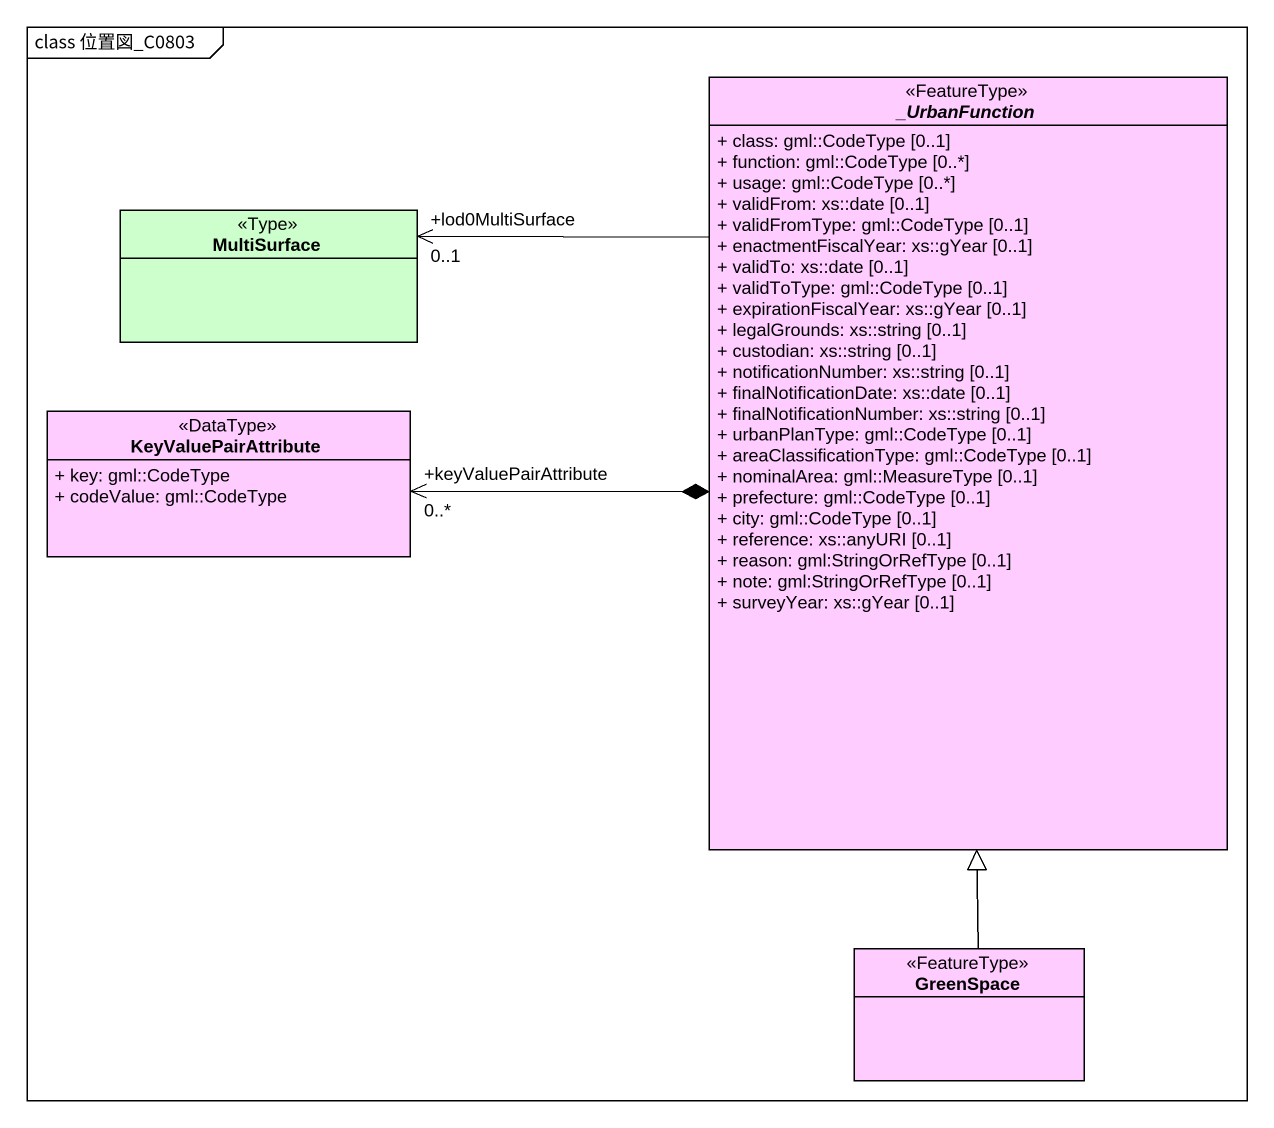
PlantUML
@startuml
mainframe class 位置図_C0803
hide circle
hide empty members
skinparam classAttributeIconSize 0
abstract class "_UrbanFunction" as UrbanFunction <<FeatureType>> #FFCCFF {
  + class: gml::CodeType [0..1]
  + function: gml::CodeType [0..*]
  + usage: gml::CodeType [0..*]
  + validFrom: xs::date [0..1]
  + validFromType: gml::CodeType [0..1]
  + enactmentFiscalYear: xs::gYear [0..1]
  + validTo: xs::date [0..1]
  + validToType: gml::CodeType [0..1]
  + expirationFiscalYear: xs::gYear [0..1]
  + legalGrounds: xs::string [0..1]
  + custodian: xs::string [0..1]
  + notificationNumber: xs::string [0..1]
  + finalNotificationDate: xs::date [0..1]
  + finalNotificationNumber: xs::string [0..1]
  + urbanPlanType: gml::CodeType [0..1]
  + areaClassificationType: gml::CodeType [0..1]
  + nominalArea: gml::MeasureType [0..1]
  + prefecture: gml::CodeType [0..1]
  + city: gml::CodeType [0..1]
  + reference: xs::anyURI [0..1]
  + reason: gml:StringOrRefType [0..1]
  + note: gml:StringOrRefType [0..1]
  + surveyYear: xs::gYear [0..1]
}
class MultiSurface <<Type>> #CCFFCC
class KeyValuePairAttribute <<DataType>> #FFCCFF {
  + key: gml::CodeType
  + codeValue: gml::CodeType
}
class GreenSpace <<FeatureType>> #FFCCFF
MultiSurface "+lod0MultiSurface\n0..1" <-right- UrbanFunction
KeyValuePairAttribute "+keyValuePairAttribute\n0..*" <-right-* UrbanFunction
GreenSpace -up-|> UrbanFunction
@enduml
